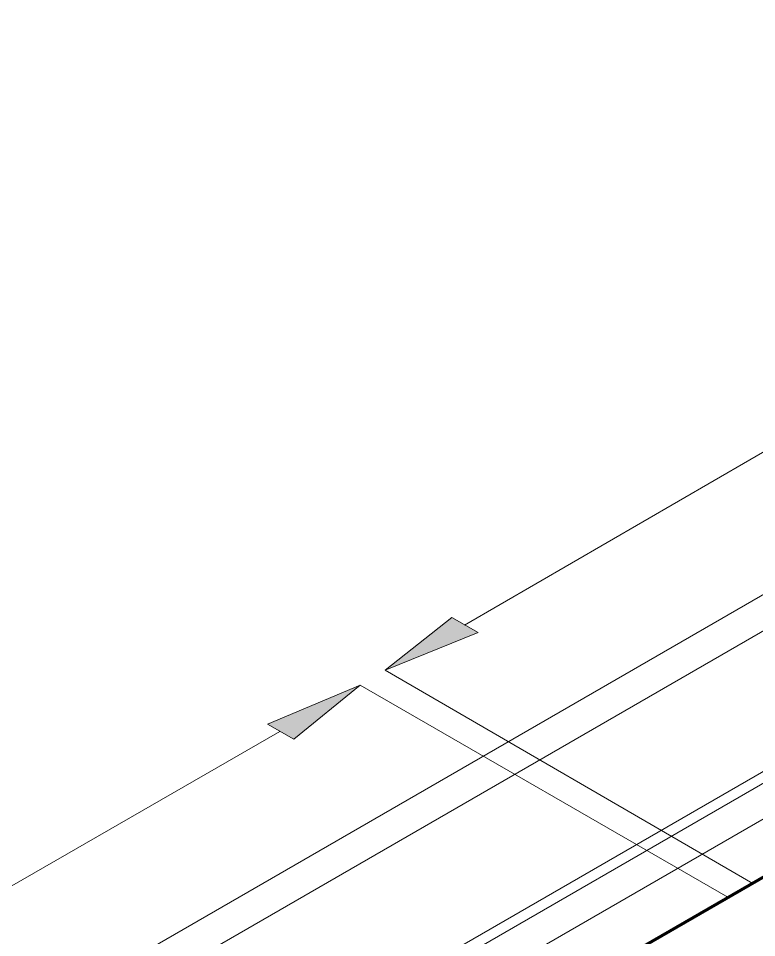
# Model space of a CAD drawing. Header units: inches. Extents: x -430764 to 256483, y 7374 to 217374.
# Drawn here: x 84845 to 96978, y 73593 to 88696 of the extents above; entities that cross this region are included whole.
import ezdxf

# ---------------------------------------------------------------- set-up
doc = ezdxf.new("R2010")
doc.units = ezdxf.units.IN
doc.header["$MEASUREMENT"] = 0
doc.layers.add('Background Stuff', color=252, linetype='Continuous', lineweight=5)
doc.layers.add('Layer 1', color=7, linetype='Continuous')

# ---------------------------------------------------------------- blocks, each defined once
blk = doc.blocks.new('block 3')
at = {"layer": 'Layer 1'}
h = blk.add_hatch(color=5, dxfattribs=at)
h.dxf.hatch_style = 2
h.paths.add_polyline_path([(582.703, -536.564), (584.868, -537.802), (577.24, -540.894)])
h = blk.add_hatch(color=5, dxfattribs=at)
h.dxf.hatch_style = 2
h.paths.add_polyline_path([(567.551, -545.326), (569.716, -546.563), (575.178, -542.131)])
at = {"layer": 'Layer 1', "color": 9, "lineweight": 0}
for points in [[(821.232, -414.723), (821.232, -411.734), (282.121, -722.935)], [(821.232, -411.734), (834.632, -419.465), (295.521, -730.768), (282.121, -722.935), (282.121, -725.924), (295.521, -733.655), (295.521, -730.768)], [(834.632, -422.455), (821.232, -414.723), (282.121, -725.924)], [(834.632, -419.465), (834.632, -422.455), (295.521, -733.655)], [(831.231, -490.075), (831.231, -420.496), (292.12, -731.696)], [(831.231, -420.496), (838.757, -424.824), (299.644, -736.026), (292.12, -731.696), (292.12, -801.378), (299.644, -805.708), (299.644, -736.026)]]:
    blk.add_lwpolyline(points, dxfattribs=at)
at = {"layer": 'Layer 1', "color": 42, "lineweight": 100, "true_color": 0xdca627}
blk.add_lwpolyline([(299.644, -805.708), (299.644, -736.026), (838.757, -424.824), (838.757, -494.508), (878.958, -517.701)], dxfattribs=at)
at = {"layer": 'Layer 1', "color": 5, "lineweight": 0}
for points in [[(583.735, -537.184), (610.124, -521.927)], [(582.703, -536.564), (584.868, -537.802), (577.24, -540.894), (582.703, -536.564)], [(582.703, -536.564), (584.868, -537.802), (577.24, -540.894), (582.703, -536.564)], [(607.443, -558.417), (577.24, -540.894)], [(567.551, -545.326), (569.716, -546.563), (575.178, -542.131), (567.551, -545.326)], [(567.551, -545.326), (569.716, -546.563), (575.178, -542.131), (567.551, -545.326)], [(605.381, -559.552), (575.178, -542.131)], [(568.582, -545.944), (542.193, -561.099)]]:
    blk.add_lwpolyline(points, dxfattribs=at)
blk = doc.blocks.new('Isometric')
at = {"layer": 'Layer 1', "xscale": 200, "yscale": 200, "zscale": 200}
blk.add_blockref('block 3', (-56424, 145185), dxfattribs=at)

msp = doc.modelspace()

# ---------------------------------------------------------------- block references
at = {"layer": 'Background Stuff'}
msp.add_blockref('Isometric', (31851.58203, 40980.31673), dxfattribs=at)

doc.saveas('drawing.dxf')
